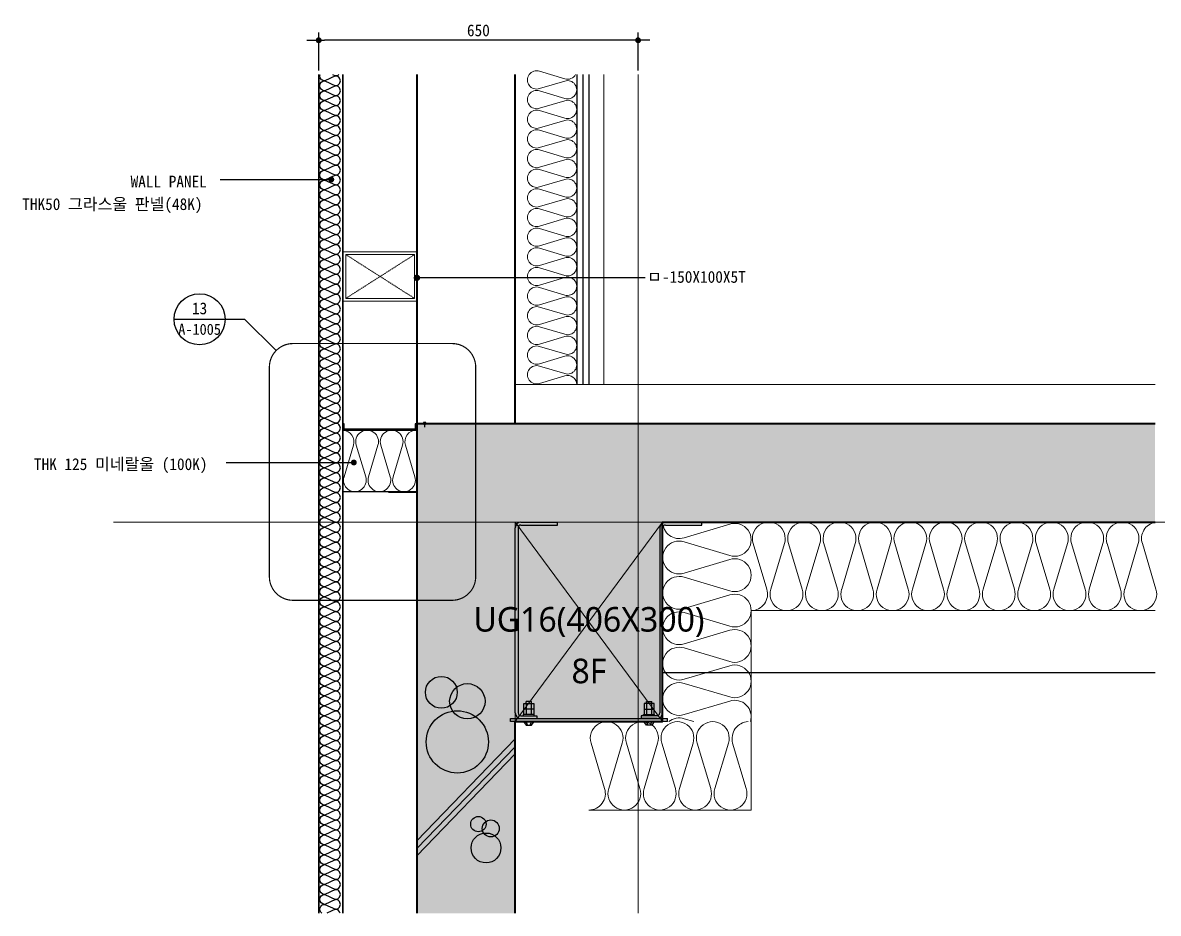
# Model space of a CAD drawing. Header units: millimetres. Extents: x 37538 to 66474, y -29175 to -20683.
# Drawn here: x 47840 to 50151, y -25839 to -24027 of the extents above; entities that cross this region are included whole.
import ezdxf
from ezdxf.enums import TextEntityAlignment as Align

# ---------------------------------------------------------------- set-up
doc = ezdxf.new("R2010")
doc.units = ezdxf.units.MM
doc.header["$MEASUREMENT"] = 0
for name, pattern in [('CEN', [62, 60, -1, 0, -1]), ('DASHDOTX2', [2, 1, -0.5, 0, -0.5]), ('HID', [2, 1.1, -0.9])]:
    doc.linetypes.add(name, pattern=pattern)
doc.layers.get('0').update_dxf_attribs({"linetype": 'CONTINUOUS'})
for name, color, linetype, lineweight in [('A-CLXM-STL1', 3, 'CONTINUOUS', 25), ('A-CONC-LIN1', 2, 'CONTINUOUS', 40), ('A-DIMS', 7, 'CONTINUOUS', 25), ('A-DWXK-OPEN', 1, 'HID', 15), ('A-ELEV-LIN2', 7, 'CONTINUOUS', 25), ('A-MKXS-LEAD', 7, 'CONTINUOUS', 25), ('A-MKXS-MAK2', 3, 'DASHDOTX2', 25), ('A-MKXS-TEXT1', 3, 'CONTINUOUS', 25), ('A-MKXS-TEXT2', 7, 'CONTINUOUS', 25), ('A-SECT-LIN2', 6, 'CONTINUOUS', 20), ('A-SECT-LIN3', 255, 'CONTINUOUS', 18), ('A-WAXM-DRYW', 4, 'CONTINUOUS', 25), ('A-XXXX-FIN2', 6, 'CONTINUOUS', 20), ('A-XXXX-INSL2', 8, 'CONTINUOUS', 18), ('A-XXXX-STL', 3, 'CONTINUOUS', 25), ('Grid', 1, 'CONTINUOUS', 0)]:
    doc.layers.add(name, color=color, linetype=linetype, lineweight=lineweight)
doc.layers.add('A-CONC-SOLD', color=253, linetype='CEN')
doc.layers.add('각파이프선', color=2, linetype='CONTINUOUS')
doc.layers.add('A-XXXX-NPLT', color=144, linetype='CONTINUOUS', lineweight=0, plot=False)
doc.styles.add('HY울릉도L', font='H2GTRE.TTF')
doc.styles.add('돋움체', font='')
doc.styles.add('맑은고딕', font='malgun.ttf')
doc.styles.get('돋움체').set_extended_font_data('DotumChe')
doc.dimstyles.new('CDIM', dxfattribs={"dimtxt": 3, "dimasz": 1.5, "dimexe": 2, "dimexo": 1, "dimgap": 1, "dimtad": 1, "dimdec": 0, "dimrnd": 0.5, "dimzin": 0, "dimdsep": 32, "dimlunit": 6, "dimtxsty": 'HY울릉도L', "dimblk1": '_CIDOT', "dimblk2": '_CIDOT', "dimsah": 1, "dimcen": 5.5, "dimclrd": 2, "dimclre": 2, "dimclrt": 7, "dimadec": 0, "dimazin": 0, "dimtfac": 1, "dimtdec": 0, "dimtix": 1, "dimtmove": 2, "dimatfit": 1, "dimldrblk": '_CIDOT', "dimfxl": 1, "dimtolj": 1, "dimtzin": 0, "dimlwd": -1, "dimarcsym": 0})

# ---------------------------------------------------------------- blocks, each defined once
blk = doc.blocks.new('UG16(406X300)')
at = {"layer": 'A-CLXM-STL1'}
for p, q in [((155.5, 0), (230, 0)), ((230, -6), (230, 0)), ((-150, -388.5), (-150, -11.5)), ((-144, -11.5), (-144, -388.5)), ((-138.5, 0), (-64, 0)), ((-138.5, -6), (-64, -6)), ((-64, -6), (-64, 0)), ((144, -11.5), (144, -388.5)), ((150, -388.5), (150, -11.5)), ((155.5, -6), (230, -6)), ((-160, -400), (160, -400)), ((-160, -406), (-160, -400)), ((160, -406), (-160, -406)), ((-138.5, -394), (-106.4, -394)), ((-138.5, -400), (-106.4, -400)), ((-106.4, -394), (-106.4, -400)), ((138.5, -394), (106.4, -394)), ((106.4, -394), (106.4, -400)), ((138.5, -400), (106.4, -400)), ((160, -406), (160, -400))]:
    blk.add_line(p, q, dxfattribs=at)
at = {"layer": 'A-CLXM-STL1', "color": 252}
for p, q in [((-132.6, -391.6), (-132.6, -369.4)), ((-132.6, -369.4), (-112.2, -369.4)), ((-116.9, -365.2), (-127.9, -365.2)), ((-127.9, -369.4), (-127.9, -365.2)), ((-127.5, -369.4), (-127.5, -391.6)), ((-117.3, -369.4), (-117.3, -391.6)), ((-116.9, -369.4), (-116.9, -365.2)), ((-112.2, -369.4), (-112.2, -391.6)), ((112.2, -369.4), (112.2, -391.6)), ((132.6, -369.4), (112.2, -369.4)), ((116.9, -365.2), (127.9, -365.2)), ((116.9, -369.4), (116.9, -365.2)), ((117.3, -369.4), (117.3, -391.6)), ((127.5, -369.4), (127.5, -391.6)), ((127.9, -369.4), (127.9, -365.2)), ((132.6, -391.6), (132.6, -369.4)), ((-111.3, -391.6), (-133.5, -391.6)), ((-133.5, -394.1), (-133.5, -391.6)), ((-112.2, -380.5), (-132.6, -380.5)), ((-111.3, -393.9), (-111.3, -391.6)), ((111.3, -391.6), (133.5, -391.6)), ((111.3, -393.9), (111.3, -391.6)), ((112.2, -380.5), (132.6, -380.5)), ((133.5, -394.1), (133.5, -391.6)), ((-133, -406), (-127.7, -413.2)), ((-125, -413.2), (-127.7, -406)), ((-127.7, -413.2), (-117.1, -413.2)), ((-119.8, -413.2), (-117.1, -406)), ((-117.1, -413.2), (-111.8, -406)), ((117.1, -413.2), (111.8, -406)), ((119.8, -413.2), (117.1, -406)), ((127.7, -413.2), (117.1, -413.2)), ((125, -413.2), (127.7, -406)), ((133, -406), (127.7, -413.2))]:
    blk.add_line(p, q, dxfattribs=at)
at = {"layer": 'A-CLXM-STL1'}
for centre, radius, start, end in [((155.5, -11.5), 11.5, 90, 180), ((-138.5, -11.5), 11.5, 90, 180), ((-138.5, -11.5), 5.54, 90, 180), ((155.5, -11.5), 5.54, 90, 180), ((-138.5, -388.5), 11.5, 180, 270), ((-138.5, -388.5), 5.54, 180, 270), ((138.5, -388.5), 5.54, 270, 0), ((138.5, -388.5), 11.5, 270, 0)]:
    blk.add_arc(centre, radius, start, end, dxfattribs=at)
at = {"layer": 'A-XXXX-NPLT'}
for p, q in [((-150, 0), (150, -406)), ((-150, -406), (150, 0))]:
    blk.add_line(p, q, dxfattribs=at)
blk.add_lwpolyline([(-150, -406), (150, -406), (150, 0), (-150, 0)], close=True, dxfattribs=at)
at = {"layer": 'A-XXXX-NPLT', "style": '맑은고딕'}
for s, p in [('UG16(406X300)', (0, -203)), ('8F', (0, -303))]:
    blk.add_text(s, height=50, dxfattribs=at).set_placement(p, align=Align.MIDDLE)
blk = doc.blocks.new('_CIDOT')
at = {"color": 0, "linetype": 'ByBlock'}
blk.add_line((2, 0), (-1, 0), dxfattribs=at)
at = {"color": 0, "linetype": 'ByBlock', "const_width": 0.5}
blk.add_lwpolyline([(-0.25, 0, 1), (0.25, 0, 1)], format="xyb", close=True, dxfattribs=at)
blk = doc.blocks.new('*D10')
at = {"layer": 'A-DIMS', "lineweight": -2, "transparency": 16777216}
for p, q in [((48442.5, -24124.1), (48442.5, -24046.4)), ((49092.5, -24124.1), (49092.5, -24046.4))]:
    blk.add_line(p, q, dxfattribs=at)
at = {"layer": 'A-DIMS', "transparency": 16777216}
blk.add_line((49080.5, -24062.4), (48454.5, -24062.4), dxfattribs=at)
at = {"layer": 'A-DIMS', "transparency": 16777216, "xscale": 12, "yscale": 12, "zscale": 12}
for p, rotation in [((48442.5, -24062.4), 179.9999999999975), ((49092.5, -24062.4), 359.9999999999975)]:
    blk.add_blockref('_CIDOT', p, dxfattribs=dict(at, rotation=rotation))
at = {"layer": 'A-DIMS', "color": 3, "transparency": 16777216, "insert": (48767.5, -24042.4), "char_height": 24, "attachment_point": 5, "style": '돋움체'}
blk.add_mtext('\\A1;650', dxfattribs=at)

msp = doc.modelspace()

# ---------------------------------------------------------------- hatches: boundary and pattern name
at = {"layer": 'A-CONC-SOLD'}
h = msp.add_hatch(color=256, dxfattribs=at)
h.dxf.hatch_style = 1
h.paths.add_polyline_path([(48642.5, -25839.4), (48842.5, -25839.4), (48842.5, -25449.2), (49142.5, -25449.2), (49142.5, -25043.2), (50144.5, -25043.2), (50144.5, -24843.2), (48642.5, -24843.2)])

# ---------------------------------------------------------------- linework, layer by layer
at = {"color": 4}
for p, q in [((48442.5, -25839.4), (48442.5, -24132.1)), ((48443.5, -25839.4), (48443.5, -24132.1)), ((48491.5, -25839.4), (48491.5, -24132.1)), ((48492.5, -25839.4), (48492.5, -24132.1))]:
    msp.add_line(p, q, dxfattribs=at)
at = {"color": 253}
for points in [[(48486.6, -24144.9, 0.414214), (48476.5, -24134.8), (48454.9, -24144.9, -0.496563), (48445.2, -24132.1, -0.496563)], [(48486.6, -24165.1, 0.414214), (48476.5, -24155), (48454.9, -24165.1, -1), (48454.9, -24144.9), (48476.5, -24155, 0.414214), (48486.6, -24144.9)], [(48470.7, -24132.1), (48476.5, -24134.8, 0.190146), (48483.4, -24132.1, 0.190146)], [(48486.6, -24185.3, 0.414214), (48476.5, -24175.2), (48454.9, -24185.3, -1), (48454.9, -24165.1), (48476.5, -24175.2, 0.414214), (48486.6, -24165.1)], [(48486.6, -24205.5, 0.414214), (48476.5, -24195.4), (48454.9, -24205.5, -1), (48454.9, -24185.3), (48476.5, -24195.4, 0.414214), (48486.6, -24185.3)], [(48486.6, -24225.7, 0.414214), (48476.5, -24215.6), (48454.9, -24225.7, -1), (48454.9, -24205.5), (48476.5, -24215.6, 0.414214), (48486.6, -24205.5)], [(48486.6, -24245.9, 0.414214), (48476.5, -24235.8), (48454.9, -24245.9, -1), (48454.9, -24225.7), (48476.5, -24235.8, 0.414214), (48486.6, -24225.7)], [(48486.6, -24266.1, 0.414214), (48476.5, -24256), (48454.9, -24266.1, -1), (48454.9, -24245.9), (48476.5, -24256, 0.414214), (48486.6, -24245.9)], [(48486.6, -24286.3, 0.414214), (48476.5, -24276.2), (48454.9, -24286.3, -1), (48454.9, -24266.1), (48476.5, -24276.2, 0.414214), (48486.6, -24266.1)], [(48486.6, -24286.3, 0.414214), (48476.5, -24276.2), (48454.9, -24286.3, -1), (48454.9, -24266.1), (48476.5, -24276.2, 0.414214), (48486.6, -24266.1)], [(48486.6, -24306.5, 0.414214), (48476.5, -24296.4), (48454.9, -24306.5, -1), (48454.9, -24286.3), (48476.5, -24296.4, 0.414214), (48486.6, -24286.3)], [(48486.6, -24326.7, 0.414214), (48476.5, -24316.6), (48454.9, -24326.7, -1), (48454.9, -24306.5), (48476.5, -24316.6, 0.414214), (48486.6, -24306.5)], [(48486.6, -24346.9, 0.414214), (48476.5, -24336.8), (48454.9, -24346.9, -1), (48454.9, -24326.7), (48476.5, -24336.8, 0.414214), (48486.6, -24326.7)], [(48486.6, -24367, 0.414214), (48476.5, -24356.9), (48454.9, -24367, -1), (48454.9, -24346.9), (48476.5, -24356.9, 0.414214), (48486.6, -24346.9)], [(48486.6, -24387.2, 0.414214), (48476.5, -24377.1), (48454.9, -24387.2, -1), (48454.9, -24367), (48476.5, -24377.1, 0.414214), (48486.6, -24367)], [(48486.6, -24407.4, 0.414214), (48476.5, -24397.3), (48454.9, -24407.4, -1), (48454.9, -24387.2), (48476.5, -24397.3, 0.414214), (48486.6, -24387.2)], [(48486.6, -24427.6, 0.414214), (48476.5, -24417.5), (48454.9, -24427.6, -1), (48454.9, -24407.4), (48476.5, -24417.5, 0.414214), (48486.6, -24407.4)], [(48486.6, -24447.8, 0.414214), (48476.5, -24437.7), (48454.9, -24447.8, -1), (48454.9, -24427.6), (48476.5, -24437.7, 0.414214), (48486.6, -24427.6)], [(48486.6, -24468, 0.414214), (48476.5, -24457.9), (48454.9, -24468, -1), (48454.9, -24447.8), (48476.5, -24457.9, 0.414214), (48486.6, -24447.8)], [(48486.6, -24468, 0.414214), (48476.5, -24457.9), (48454.9, -24468, -1), (48454.9, -24447.8), (48476.5, -24457.9, 0.414214), (48486.6, -24447.8)], [(48486.6, -24488.2, 0.414214), (48476.5, -24478.1), (48454.9, -24488.2, -1), (48454.9, -24468), (48476.5, -24478.1, 0.414214), (48486.6, -24468)], [(48486.6, -24508.4, 0.414214), (48476.5, -24498.3), (48454.9, -24508.4, -1), (48454.9, -24488.2), (48476.5, -24498.3, 0.414214), (48486.6, -24488.2)], [(48486.6, -24528.6, 0.414214), (48476.5, -24518.5), (48454.9, -24528.6, -1), (48454.9, -24508.4), (48476.5, -24518.5, 0.414214), (48486.6, -24508.4)], [(48486.6, -24548.8, 0.414214), (48476.5, -24538.7), (48454.9, -24548.8, -1), (48454.9, -24528.6), (48476.5, -24538.7, 0.414214), (48486.6, -24528.6)], [(48486.6, -24569, 0.414214), (48476.5, -24558.9), (48454.9, -24569, -1), (48454.9, -24548.8), (48476.5, -24558.9, 0.414214), (48486.6, -24548.8)], [(48486.6, -24589.2, 0.414214), (48476.5, -24579.1), (48454.9, -24589.2, -1), (48454.9, -24569), (48476.5, -24579.1, 0.414214), (48486.6, -24569)], [(48486.6, -24609.4, 0.414214), (48476.5, -24599.3), (48454.9, -24609.4, -1), (48454.9, -24589.2), (48476.5, -24599.3, 0.414214), (48486.6, -24589.2)], [(48486.6, -24629.6, 0.414214), (48476.5, -24619.5), (48454.9, -24629.6, -1), (48454.9, -24609.4), (48476.5, -24619.5, 0.414214), (48486.6, -24609.4)], [(48486.6, -24649.8, 0.414214), (48476.5, -24639.7), (48454.9, -24649.8, -1), (48454.9, -24629.6), (48476.5, -24639.7, 0.414214), (48486.6, -24629.6)], [(48486.6, -24649.8, 0.414214), (48476.5, -24639.7), (48454.9, -24649.8, -1), (48454.9, -24629.6), (48476.5, -24639.7, 0.414214), (48486.6, -24629.6)], [(48486.6, -24670, 0.414214), (48476.5, -24659.9), (48454.9, -24670, -1), (48454.9, -24649.8), (48476.5, -24659.9, 0.414214), (48486.6, -24649.8)], [(48486.6, -24690.2, 0.414214), (48476.5, -24680.1), (48454.9, -24690.2, -1), (48454.9, -24670), (48476.5, -24680.1, 0.414214), (48486.6, -24670)], [(48486.6, -24710.4, 0.414214), (48476.5, -24700.3), (48454.9, -24710.4, -1), (48454.9, -24690.2), (48476.5, -24700.3, 0.414214), (48486.6, -24690.2)], [(48486.6, -24730.6, 0.414214), (48476.5, -24720.5), (48454.9, -24730.6, -1), (48454.9, -24710.4), (48476.5, -24720.5, 0.414214), (48486.6, -24710.4)], [(48486.6, -24750.8, 0.414214), (48476.5, -24740.7), (48454.9, -24750.8, -1), (48454.9, -24730.6), (48476.5, -24740.7, 0.414214), (48486.6, -24730.6)], [(48486.6, -24771, 0.414214), (48476.5, -24760.9), (48454.9, -24771, -1), (48454.9, -24750.8), (48476.5, -24760.9, 0.414214), (48486.6, -24750.8)], [(48486.6, -24791.2, 0.414214), (48476.5, -24781.1), (48454.9, -24791.2, -1), (48454.9, -24771), (48476.5, -24781.1, 0.414214), (48486.6, -24771)], [(48486.6, -24811.4, 0.414214), (48476.5, -24801.3), (48454.9, -24811.4, -1), (48454.9, -24791.2), (48476.5, -24801.3, 0.414214), (48486.6, -24791.2)], [(48486.6, -24831.6, 0.414214), (48476.5, -24821.5), (48454.9, -24831.6, -1), (48454.9, -24811.4), (48476.5, -24821.5, 0.414214), (48486.6, -24811.4)], [(48486.6, -24831.6, 0.414214), (48476.5, -24821.5), (48454.9, -24831.6, -1), (48454.9, -24811.4), (48476.5, -24821.5, 0.414214), (48486.6, -24811.4)], [(48486.6, -24851.8, 0.414214), (48476.5, -24841.7), (48454.9, -24851.8, -1), (48454.9, -24831.6), (48476.5, -24841.7, 0.414214), (48486.6, -24831.6)], [(48486.6, -24871.9, 0.414214), (48476.5, -24861.8), (48454.9, -24871.9, -1), (48454.9, -24851.8), (48476.5, -24861.8, 0.414214), (48486.6, -24851.8)], [(48486.6, -24892.1, 0.414214), (48476.5, -24882), (48454.9, -24892.1, -1), (48454.9, -24871.9), (48476.5, -24882, 0.414214), (48486.6, -24871.9)], [(48486.6, -24912.3, 0.414214), (48476.5, -24902.2), (48454.9, -24912.3, -1), (48454.9, -24892.1), (48476.5, -24902.2, 0.414214), (48486.6, -24892.1)], [(48486.6, -24932.5, 0.414214), (48476.5, -24922.4), (48454.9, -24932.5, -1), (48454.9, -24912.3), (48476.5, -24922.4, 0.414214), (48486.6, -24912.3)], [(48486.6, -24952.7, 0.414214), (48476.5, -24942.6), (48454.9, -24952.7, -1), (48454.9, -24932.5), (48476.5, -24942.6, 0.414214), (48486.6, -24932.5)], [(48486.6, -24972.9, 0.414214), (48476.5, -24962.8), (48454.9, -24972.9, -1), (48454.9, -24952.7), (48476.5, -24962.8, 0.414214), (48486.6, -24952.7)], [(48486.6, -24993.1, 0.414214), (48476.5, -24983), (48454.9, -24993.1, -1), (48454.9, -24972.9), (48476.5, -24983, 0.414214), (48486.6, -24972.9)], [(48486.6, -25013.3, 0.414214), (48476.5, -25003.2), (48454.9, -25013.3, -1), (48454.9, -24993.1), (48476.5, -25003.2, 0.414214), (48486.6, -24993.1)], [(48486.6, -25013.3, 0.414214), (48476.5, -25003.2), (48454.9, -25013.3, -1), (48454.9, -24993.1), (48476.5, -25003.2, 0.414214), (48486.6, -24993.1)], [(48486.6, -25033.5, 0.414214), (48476.5, -25023.4), (48454.9, -25033.5, -1), (48454.9, -25013.3), (48476.5, -25023.4, 0.414214), (48486.6, -25013.3)], [(48486.6, -25053.7, 0.414214), (48476.5, -25043.6), (48454.9, -25053.7, -1), (48454.9, -25033.5), (48476.5, -25043.6, 0.414214), (48486.6, -25033.5)], [(48486.6, -25073.9, 0.414214), (48476.5, -25063.8), (48454.9, -25073.9, -1), (48454.9, -25053.7), (48476.5, -25063.8, 0.414214), (48486.6, -25053.7)], [(48486.6, -25094.1, 0.414214), (48476.5, -25084), (48454.9, -25094.1, -1), (48454.9, -25073.9), (48476.5, -25084, 0.414214), (48486.6, -25073.9)], [(48486.6, -25114.3, 0.414214), (48476.5, -25104.2), (48454.9, -25114.3, -1), (48454.9, -25094.1), (48476.5, -25104.2, 0.414214), (48486.6, -25094.1)], [(48486.6, -25134.5, 0.414214), (48476.5, -25124.4), (48454.9, -25134.5, -1), (48454.9, -25114.3), (48476.5, -25124.4, 0.414214), (48486.6, -25114.3)], [(48486.6, -25154.7, 0.414214), (48476.5, -25144.6), (48454.9, -25154.7, -1), (48454.9, -25134.5), (48476.5, -25144.6, 0.414214), (48486.6, -25134.5)], [(48486.6, -25174.9, 0.414214), (48476.5, -25164.8), (48454.9, -25174.9, -1), (48454.9, -25154.7), (48476.5, -25164.8, 0.414214), (48486.6, -25154.7)], [(48486.6, -25195.1, 0.414214), (48476.5, -25185), (48454.9, -25195.1, -1), (48454.9, -25174.9), (48476.5, -25185, 0.414214), (48486.6, -25174.9)], [(48486.6, -25195.1, 0.414214), (48476.5, -25185), (48454.9, -25195.1, -1), (48454.9, -25174.9), (48476.5, -25185, 0.414214), (48486.6, -25174.9)], [(48486.6, -25215.3, 0.414214), (48476.5, -25205.2), (48454.9, -25215.3, -1), (48454.9, -25195.1), (48476.5, -25205.2, 0.414214), (48486.6, -25195.1)], [(48486.6, -25235.5, 0.414214), (48476.5, -25225.4), (48454.9, -25235.5, -1), (48454.9, -25215.3), (48476.5, -25225.4, 0.414214), (48486.6, -25215.3)], [(48486.6, -25255.7, 0.414214), (48476.5, -25245.6), (48454.9, -25255.7, -1), (48454.9, -25235.5), (48476.5, -25245.6, 0.414214), (48486.6, -25235.5)], [(48486.6, -25275.9, 0.414214), (48476.5, -25265.8), (48454.9, -25275.9, -1), (48454.9, -25255.7), (48476.5, -25265.8, 0.414214), (48486.6, -25255.7)], [(48486.6, -25296.1, 0.414214), (48476.5, -25286), (48454.9, -25296.1, -1), (48454.9, -25275.9), (48476.5, -25286, 0.414214), (48486.6, -25275.9)], [(48486.6, -25316.3, 0.414214), (48476.5, -25306.2), (48454.9, -25316.3, -1), (48454.9, -25296.1), (48476.5, -25306.2, 0.414214), (48486.6, -25296.1)], [(48486.6, -25336.5, 0.414214), (48476.5, -25326.4), (48454.9, -25336.5, -1), (48454.9, -25316.3), (48476.5, -25326.4, 0.414214), (48486.6, -25316.3)], [(48486.6, -25356.7, 0.414214), (48476.5, -25346.6), (48454.9, -25356.7, -1), (48454.9, -25336.5), (48476.5, -25346.6, 0.414214), (48486.6, -25336.5)], [(48486.6, -25376.8, 0.414214), (48476.5, -25366.7), (48454.9, -25376.8, -1), (48454.9, -25356.7), (48476.5, -25366.7, 0.414214), (48486.6, -25356.7)], [(48486.6, -25376.8, 0.414214), (48476.5, -25366.7), (48454.9, -25376.8, -1), (48454.9, -25356.7), (48476.5, -25366.7, 0.414214), (48486.6, -25356.7)], [(48486.6, -25397, 0.414214), (48476.5, -25386.9), (48454.9, -25397, -1), (48454.9, -25376.8), (48476.5, -25386.9, 0.414214), (48486.6, -25376.8)], [(48486.6, -25417.2, 0.414214), (48476.5, -25407.1), (48454.9, -25417.2, -1), (48454.9, -25397), (48476.5, -25407.1, 0.414214), (48486.6, -25397)], [(48486.6, -25437.4, 0.414214), (48476.5, -25427.3), (48454.9, -25437.4, -1), (48454.9, -25417.2), (48476.5, -25427.3, 0.414214), (48486.6, -25417.2)], [(48486.6, -25457.6, 0.414214), (48476.5, -25447.5), (48454.9, -25457.6, -1), (48454.9, -25437.4), (48476.5, -25447.5, 0.414214), (48486.6, -25437.4)], [(48486.6, -25477.8, 0.414214), (48476.5, -25467.7), (48454.9, -25477.8, -1), (48454.9, -25457.6), (48476.5, -25467.7, 0.414214), (48486.6, -25457.6)], [(48486.6, -25498, 0.414214), (48476.5, -25487.9), (48454.9, -25498, -1), (48454.9, -25477.8), (48476.5, -25487.9, 0.414214), (48486.6, -25477.8)], [(48486.6, -25518.2, 0.414214), (48476.5, -25508.1), (48454.9, -25518.2, -1), (48454.9, -25498), (48476.5, -25508.1, 0.414214), (48486.6, -25498)], [(48486.6, -25538.4, 0.414214), (48476.5, -25528.3), (48454.9, -25538.4, -1), (48454.9, -25518.2), (48476.5, -25528.3, 0.414214), (48486.6, -25518.2)], [(48486.6, -25558.6, 0.414214), (48476.5, -25548.5), (48454.9, -25558.6, -1), (48454.9, -25538.4), (48476.5, -25548.5, 0.414214), (48486.6, -25538.4)], [(48486.6, -25558.6, 0.414214), (48476.5, -25548.5), (48454.9, -25558.6, -1), (48454.9, -25538.4), (48476.5, -25548.5, 0.414214), (48486.6, -25538.4)], [(48486.6, -25578.8, 0.414214), (48476.5, -25568.7), (48454.9, -25578.8, -1), (48454.9, -25558.6), (48476.5, -25568.7, 0.414214), (48486.6, -25558.6)], [(48486.6, -25599, 0.414214), (48476.5, -25588.9), (48454.9, -25599, -1), (48454.9, -25578.8), (48476.5, -25588.9, 0.414214), (48486.6, -25578.8)], [(48486.6, -25619.2, 0.414214), (48476.5, -25609.1), (48454.9, -25619.2, -1), (48454.9, -25599), (48476.5, -25609.1, 0.414214), (48486.6, -25599)], [(48486.6, -25639.4, 0.414214), (48476.5, -25629.3), (48454.9, -25639.4, -1), (48454.9, -25619.2), (48476.5, -25629.3, 0.414214), (48486.6, -25619.2)], [(48486.6, -25659.6, 0.414214), (48476.5, -25649.5), (48454.9, -25659.6, -1), (48454.9, -25639.4), (48476.5, -25649.5, 0.414214), (48486.6, -25639.4)], [(48486.6, -25679.8, 0.414214), (48476.5, -25669.7), (48454.9, -25679.8, -1), (48454.9, -25659.6), (48476.5, -25669.7, 0.414214), (48486.6, -25659.6)], [(48486.6, -25679.8, 0.414214), (48476.5, -25669.7), (48454.9, -25679.8, -1), (48454.9, -25659.6), (48476.5, -25669.7, 0.414214), (48486.6, -25659.6)], [(48486.6, -25700, 0.414214), (48476.5, -25689.9), (48454.9, -25700, -1), (48454.9, -25679.8), (48476.5, -25689.9, 0.414214), (48486.6, -25679.8)], [(48486.6, -25720.2, 0.414214), (48476.5, -25710.1), (48454.9, -25720.2, -1), (48454.9, -25700), (48476.5, -25710.1, 0.414214), (48486.6, -25700)], [(48486.6, -25740.4, 0.414214), (48476.5, -25730.3), (48454.9, -25740.4, -1), (48454.9, -25720.2), (48476.5, -25730.3, 0.414214), (48486.6, -25720.2)], [(48486.6, -25760.6, 0.414214), (48476.5, -25750.5), (48454.9, -25760.6, -1), (48454.9, -25740.4), (48476.5, -25750.5, 0.414214), (48486.6, -25740.4)], [(48486.6, -25780.8, 0.414214), (48476.5, -25770.7), (48454.9, -25780.8, -1), (48454.9, -25760.6), (48476.5, -25770.7, 0.414214), (48486.6, -25760.6)], [(48486.6, -25801, 0.414214), (48476.5, -25790.9), (48454.9, -25801, -1), (48454.9, -25780.8), (48476.5, -25790.9, 0.414214), (48486.6, -25780.8)], [(48486.6, -25821.2, 0.414214), (48476.5, -25811.1), (48454.9, -25821.2, -1), (48454.9, -25801), (48476.5, -25811.1, 0.414214), (48486.6, -25801)], [(48448.9, -25839.4, -0.723943), (48454.9, -25821.2), (48476.5, -25831.3, 0.414214), (48486.6, -25821.2)], [(48486.4, -25839.4, 0.35783), (48476.5, -25831.3), (48459.1, -25839.4)]]:
    msp.add_lwpolyline(points, format="xyb", dxfattribs=at)
at = {"layer": 'A-CONC-LIN1'}
for points in [[(48642.5, -24132.1), (48642.5, -24843.2), (48642.5, -24843.2)], [(48842.5, -24843.2), (48842.5, -24132.1)], [(50144.5, -24843.2), (48642.5, -24843.2), (48642.5, -25839.4)], [(48842.5, -25839.4), (48842.5, -25449.2), (49142.5, -25449.2), (49142.5, -25043.2), (50144.5, -25043.2)]]:
    msp.add_lwpolyline(points, dxfattribs=at)
at = {"layer": 'A-DWXK-OPEN'}
for p, q in [((48637.5, -24498.6), (48497.5, -24587.8)), ((48637.5, -24587.8), (48497.5, -24498.6))]:
    msp.add_line(p, q, dxfattribs=at)
at = {"layer": 'A-ELEV-LIN2'}
msp.add_line((49142.5, -25349.2), (50144.5, -25349.2), dxfattribs=at)
at = {"layer": 'A-MKXS-LEAD'}
for p, q in [((48241.9, -24345.9), (48468.1, -24345.9)), ((49106.9, -24545.9), (48642.3, -24545.9)), ((48254.4, -24922), (48514, -24922))]:
    msp.add_line(p, q, dxfattribs=at)
for points, const_width in [([(48465.1, -24345.8, 1), (48471.1, -24345.8, 1)], 6), ([(48645.7, -24545.6, -1), (48639, -24546.3, -1)], 6.4), ([(48511, -24921.8, 1), (48517, -24921.8, 1)], 6)]:
    msp.add_lwpolyline(points, format="xyb", close=True, dxfattribs=dict(at, const_width=const_width))
msp.add_circle((48642.3, -24546.1), 3.94, dxfattribs=at)
at = {"layer": 'A-MKXS-MAK2', "linetype": 'Continuous'}
for p, q in [((48148.1, -24630.3), (48291.6, -24630.3)), ((48291.6, -24630.3), (48356.1, -24693.7))]:
    msp.add_line(p, q, dxfattribs=at)
at = {"layer": 'A-MKXS-MAK2', "ltscale": 16, "const_width": 2.4}
msp.add_lwpolyline([(48714, -24679.7), (48390.1, -24679.7, 0.414214), (48342.1, -24727.7), (48342.1, -25154.3, 0.414214), (48390.1, -25202.3), (48714, -25202.3, 0.414214), (48762, -25154.3), (48762, -24727.7, 0.414214)], format="xyb", close=True, dxfattribs=at)
at = {"layer": 'A-MKXS-MAK2', "linetype": 'Continuous'}
msp.add_circle((48200.1, -24630.3), 52, dxfattribs=at)
at = {"layer": 'A-SECT-LIN2'}
msp.add_lwpolyline([(48492.5, -24593.2), (48492.5, -24493.2), (48642.5, -24493.2), (48642.5, -24593.2)], close=True, dxfattribs=at)
at = {"layer": 'A-SECT-LIN3'}
msp.add_lwpolyline([(48497.5, -24588.2), (48497.5, -24498.2), (48637.5, -24498.2), (48637.5, -24588.2)], close=True, dxfattribs=at)
at = {"layer": 'A-WAXM-DRYW'}
for p, q in [((48967.5, -24132.1), (48967.5, -24763.2)), ((48980, -24132.1), (48980, -24763.2)), ((48992.5, -24132.1), (48992.5, -24763.2))]:
    msp.add_line(p, q, dxfattribs=at)
at = {"layer": 'A-XXXX-FIN2'}
for p, q in [((49022.5, -24132.1), (49022.5, -24763.2)), ((48842.5, -24763.2), (50144.5, -24763.2))]:
    msp.add_line(p, q, dxfattribs=at)
at = {"layer": 'A-XXXX-INSL2'}
for p, q in [((49354.3, -25179.6), (49326.8, -25086.8)), ((49390.3, -25086.8), (49362.8, -25179.6)), ((49426.3, -25179.6), (49398.8, -25086.8)), ((49462.3, -25086.8), (49434.8, -25179.6)), ((49498.3, -25179.6), (49470.8, -25086.8)), ((49534.3, -25086.8), (49506.8, -25179.6)), ((49570.3, -25179.6), (49542.8, -25086.8)), ((49606.3, -25086.8), (49578.8, -25179.6)), ((49642.3, -25179.6), (49614.8, -25086.8)), ((49678.3, -25086.8), (49650.8, -25179.6)), ((49714.3, -25179.6), (49686.8, -25086.8)), ((49750.3, -25086.8), (49722.8, -25179.6)), ((49786.3, -25179.6), (49758.8, -25086.8)), ((49822.3, -25086.8), (49794.8, -25179.6)), ((49858.3, -25179.6), (49830.8, -25086.8)), ((49894.3, -25086.8), (49866.8, -25179.6)), ((49930.3, -25179.6), (49902.8, -25086.8)), ((49966.3, -25086.8), (49938.8, -25179.6)), ((50002.3, -25179.6), (49974.8, -25086.8)), ((50038.3, -25086.8), (50010.8, -25179.6)), ((50074.3, -25179.6), (50046.8, -25086.8)), ((50110.3, -25086.8), (50082.8, -25179.6)), ((50146.3, -25179.6), (50118.8, -25086.8)), ((49322.5, -25629.2), (49322.5, -25223.2)), ((49322.5, -25223.2), (50144.5, -25223.2)), ((48992.5, -25629.2), (49322.5, -25629.2))]:
    msp.add_line(p, q, dxfattribs=at)
for points in [[(48967.5, -24763.2, 0.509267), (48943.3, -24745.5), (48891.8, -24760.9, -1.37259), (48891.8, -24725.5), (48943.3, -24740.9, 1.37259), (48943.3, -24705.5), (48891.8, -24720.9, -1.37259), (48891.8, -24685.5), (48943.3, -24700.9, 1.37259), (48943.3, -24665.5), (48891.8, -24680.9, -1.37259), (48891.8, -24645.5), (48943.3, -24660.9, 1.37259), (48943.3, -24625.5), (48891.8, -24640.9, -1.37259), (48891.8, -24605.5), (48943.3, -24620.9, 1.37259), (48943.3, -24585.5), (48891.8, -24600.9, -1.37259), (48891.8, -24565.5), (48943.3, -24580.9, 1.37259), (48943.3, -24545.5), (48891.8, -24560.9, -1.37259), (48891.8, -24525.5), (48943.3, -24540.9, 1.37259), (48943.3, -24505.5), (48891.8, -24520.9, -1.37259), (48891.8, -24485.5), (48943.3, -24500.9, 1.37259), (48943.3, -24465.5), (48891.8, -24480.9, -1.37259), (48891.8, -24445.5), (48943.3, -24460.9, 1.37259), (48943.3, -24425.5), (48891.8, -24440.9, -1.37259), (48891.8, -24405.5), (48943.3, -24420.9, 1.37259), (48943.3, -24385.5), (48891.8, -24400.9, -1.37259), (48891.8, -24365.5), (48943.3, -24380.9, 1.37259), (48943.3, -24345.5), (48891.8, -24360.9, -1.37259), (48891.8, -24325.5), (48943.3, -24340.9, 1.37259), (48943.3, -24305.5), (48891.8, -24320.9, -1.37259), (48891.8, -24285.5), (48943.3, -24300.9, 1.37259), (48943.3, -24265.5), (48891.8, -24280.9, -1.37259), (48891.8, -24245.5), (48943.3, -24260.9, 1.37259), (48943.3, -24225.5), (48891.8, -24240.9, -1.37259), (48891.8, -24205.5), (48943.3, -24220.9, 1.37259), (48943.3, -24185.5), (48891.8, -24200.9, -1.37259), (48891.8, -24165.5), (48943.3, -24180.9, 1.37259), (48943.3, -24145.5), (48891.8, -24160.9, -1.37259), (48891.8, -24125.5), (48943.3, -24140.9, 0.360461), (48965.3, -24132.1, 0.360461)], [(48641, -24856.2, 0.509267), (48619, -24886.5), (48638.1, -24950.9, -1.37259), (48594, -24950.9), (48613.1, -24886.5, 1.37259), (48569, -24886.5), (48588.1, -24950.9, -1.37259), (48544, -24950.9), (48563.1, -24886.5, 1.37259), (48519, -24886.5), (48538.1, -24950.9, -1.37259), (48494, -24950.9), (48513.1, -24886.5, 0.488836), (48492.5, -24856.3, 0.488836)], [(49142.5, -25043.2, 0.509267), (49186.2, -25075), (49278.9, -25047.4, -1.37259), (49278.9, -25111), (49186.2, -25083.4, 1.37259), (49186.2, -25147), (49278.9, -25119.4, -1.37259), (49278.9, -25183), (49186.2, -25155.4, 1.37259), (49186.2, -25219), (49278.9, -25191.4, -1.37259), (49278.9, -25255), (49186.2, -25227.4, 1.37259), (49186.2, -25291), (49278.9, -25263.4, -1.37259), (49278.9, -25327), (49186.2, -25299.4, 1.37259), (49186.2, -25363), (49278.9, -25335.4, -1.37259), (49278.9, -25399), (49186.2, -25371.4, 1.37259), (49186.2, -25435), (49278.9, -25407.4, -0.608449), (49321, -25449.2, -0.608449)], [(49205.6, -25449.2), (49186.2, -25443.4, 0.252675), (49155, -25449.2)], [(48992.5, -25629.2, 0.509267), (49024.3, -25585.6), (48996.8, -25492.8, -1.37259), (49060.3, -25492.8), (49032.8, -25585.6, 1.37259), (49096.3, -25585.6), (49068.8, -25492.8, -1.37259), (49132.3, -25492.8), (49104.8, -25585.6, 1.37259), (49168.3, -25585.6), (49140.8, -25492.8, -1.37259), (49204.3, -25492.8), (49176.8, -25585.6, 1.37259), (49240.3, -25585.6), (49212.8, -25492.8, -1.37259), (49276.3, -25492.8), (49248.8, -25585.6, 1.37259), (49312.3, -25585.6), (49284.8, -25492.8, -0.471828), (49316.5, -25449.2)]]:
    msp.add_lwpolyline(points, format="xyb", dxfattribs=at)
for centre, start, end in [((49358.5, -25076.6), 342.1504, 197.8496), ((49430.5, -25076.6), 342.1504, 197.8496), ((49502.5, -25076.6), 342.1504, 197.8496), ((49574.5, -25076.6), 342.1504, 197.8496), ((49646.5, -25076.6), 342.1504, 197.8496), ((49718.5, -25076.6), 342.1504, 197.8496), ((49790.5, -25076.6), 342.1504, 197.8496), ((49862.5, -25076.6), 342.1504, 197.8496), ((49934.5, -25076.6), 342.1504, 197.8496), ((50006.5, -25076.6), 342.1504, 197.8496), ((50078.5, -25076.6), 342.1504, 197.8496), ((50150.5, -25076.6), 100.3442, 197.8496), ((49322.6, -25189.8), 269.9484, 17.9014), ((49394.5, -25189.8), 162.1504, 17.8496), ((49466.5, -25189.8), 162.1504, 17.8496), ((49538.5, -25189.8), 162.1504, 17.8496), ((49610.5, -25189.8), 162.1504, 17.8496), ((49682.5, -25189.8), 162.1504, 17.8496), ((49754.5, -25189.8), 162.1504, 17.8496), ((49826.5, -25189.8), 162.1504, 17.8496), ((49898.5, -25189.8), 162.1504, 17.8496), ((49970.5, -25189.8), 162.1504, 17.8496), ((50042.5, -25189.8), 162.1504, 17.8496), ((50114.5, -25189.8), 162.1504, 17.8496)]:
    msp.add_arc(centre, 33.4, start, end, dxfattribs=at)
at = {"layer": 'A-XXXX-STL'}
for p, q in [((48655.6, -24839.7), (48660.2, -24839.7)), ((48655.6, -24839.7), (48657, -24841.8)), ((48657, -24841.8), (48657.9, -24849.6)), ((48658.8, -24841.8), (48657.9, -24849.6)), ((48660.2, -24839.7), (48658.8, -24841.8)), ((48642.5, -24981.2), (48492.5, -24981.2))]:
    msp.add_line(p, q, dxfattribs=at)
msp.add_lwpolyline([(48492.5, -24856.2), (48641, -24856.2), (48641, -24843.2), (48639, -24843.2), (48639, -24854.2), (48494.5, -24854.2), (48494.5, -24843.2), (48492.5, -24843.2)], close=True, dxfattribs=at)
at = {"layer": 'A-XXXX-STL', "const_width": 3}
msp.add_lwpolyline([(48672.5, -24843.2), (48642.5, -24843.2), (48642.5, -24982.6), (48584.5, -24982.6)], dxfattribs=at)
at = {"layer": 'Grid', "lineweight": 0}
msp.add_line((50395.3, -25043.2), (48025.2, -25043.2), dxfattribs=at)
for points in [[(48442.5, -25839.4), (48442.5, -24132.1)], [(49092.5, -25839.4), (49092.5, -24132.1)]]:
    msp.add_lwpolyline(points, dxfattribs=at)
at = {"layer": '각파이프선', "color": 8}
for p, q in [((48642.5, -25692), (48842.5, -25484.6)), ((48642.5, -25707.7), (48842.5, -25500.3)), ((48642.5, -25722.1), (48842.5, -25514.8))]:
    msp.add_line(p, q, dxfattribs=at)
for centre, radius in [((48692.1, -25389.6), 32.5), ((48745, -25407.9), 36), ((48724.6, -25490.6), 63.3), ((48767.4, -25657.9), 15.6), ((48792.8, -25666.7), 17.3), ((48783, -25706.4), 30.4)]:
    msp.add_circle(centre, radius, dxfattribs=at)

# ---------------------------------------------------------------- block references
msp.add_blockref('UG16(406X300)', (48992.5, -25043.2))

# ---------------------------------------------------------------- texts
at = {"layer": 'A-MKXS-TEXT1', "style": '돋움체'}
for s, p in [('WALL PANEL', (48059.7, -24362)), ('THK50 그라스울 판넬(48K)', (47839.2, -24407.9)), ('ㅁ-150X100X5T', (49110.9, -24556)), ('THK 125 미네랄울 (100K)', (47863, -24937.2))]:
    msp.add_text(s, height=24, dxfattribs=at).set_placement(p)
at = {"layer": 'A-MKXS-TEXT2', "style": '돋움체'}
for s, height, p in [('13', 24, (48200.1, -24608.3)), ('A-1005', 22.4, (48200.1, -24650.9))]:
    msp.add_text(s, height=height, dxfattribs=at).set_placement(p, align=Align.MIDDLE)

# ---------------------------------------------------------------- dimensions: what is measured, and where the dimension line sits
at = {"layer": 'A-DIMS'}
dim = msp.add_aligned_dim(p1=(49092.5, -24132.1), p2=(48442.5, -24132.1), distance=-69.7, dimstyle='CDIM', override={"dimscale": 8, "dimtxsty": '돋움체', "dimclrd": 256, "dimclre": 256, "dimclrt": 3}, dxfattribs=at)
dim.commit()
dim.dimension.update_dxf_attribs({"geometry": '*D10', "text_midpoint": (48767.5, -24042.4)})

doc.saveas('drawing.dxf')
